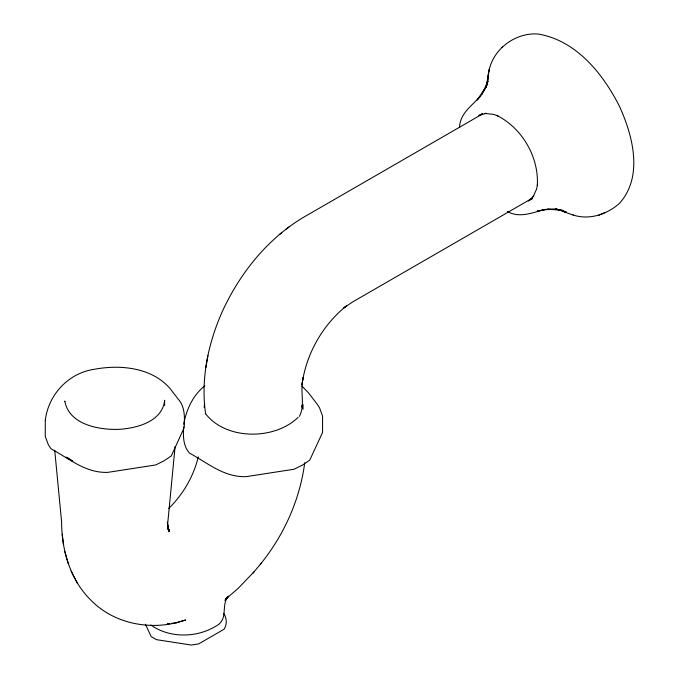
<?xml version="1.0" encoding="UTF-8"?>
<svg xmlns="http://www.w3.org/2000/svg" width="679" height="679" viewBox="0 0 679 679"><rect width="100%" height="100%" fill="white"/><g stroke="black" fill="none" stroke-linecap="round" stroke-linejoin="round"><path stroke-width="1.02" d="M183.678 426.836C183.041 435.943 183.084 445.789 189.433 453.071C208.147 463.231 223.849 477.312 246.019 476.666L293.999 469.248L302.486 465.073L309.717 460.175L322.567 432.472L322.567 416.057L319.478 407.655L316.821 403.666L308.037 392.309L302.18 386.393M299.354 416.405C305.117 405.864 300.517 393.141 302.478 381.717L302.036 385.052L302.995 377.668L302.613 380.622C307.562 351.612 323.416 324.401 346.366 305.949L343.837 307.91L352.554 301.994L532.599 198.047M175.114 446.409L167.637 524.29L168.061 529.162L167.399 522.278L168.061 529.162M482.752 113.826L303.623 217.246C267.789 238.584 240.621 272.406 223.068 309.887C208.368 342.046 200.534 378.636 205.584 413.774M304.735 462.688C299.94 499.651 284.043 535.027 260.643 563.918M207.91 355.524L205.847 367.551M459.547 127.559C459.853 113.181 472.372 105.449 480.791 95.798L476.683 100.5M487.547 78.484L486.767 85.596L488.405 77.109L485.646 87.769L488.048 80.979L483.372 91.631L486.359 86.326L477.388 99.703M489.219 69.835C493.922 48.175 516.201 32.32 538.048 34.026C576.115 40.29 602.96 73.688 619.452 106.28C632.862 135.698 643.565 176.548 619.452 203.377C606.933 214.42 589.33 220.369 573.017 214.971M198.319 456.882C193.557 476.344 183.109 494.414 168.765 508.393M183.678 424.256C186.411 409.547 192.921 395.254 204.837 385.757M486.359 86.326L481.453 94.992L482.888 92.471M228.602 596.137L225.725 599.345L228.102 596.527C220.454 605.778 229.341 619.664 215.192 626.547C195.985 638.022 169.198 638.133 150.823 624.986M227.473 597.291L224.97 600.338L226.981 597.893M226.599 598.377L238.1 588.438L254.167 571.684M252.902 573.22L261.576 562.781M225.725 599.345L227.499 597.367M298.123 417.339C274.706 440.179 226.379 440.399 205.686 413.876M286.334 229.052L288.864 227.058M279.349 234.594L281.666 232.77M501.849 47.377L502.333 47.021M482.098 113.656L478.89 115.515L486.122 113.283L484.933 113.478L493.429 114.327L497.953 115.888L497.087 115.574C522.236 128.212 538.965 157.189 537.335 185.291L537.496 184.374L536.588 189.076L533.074 196.859L533.838 195.925L528.287 201.077L532.412 198.692M598.776 215.26L605.583 212.332M169.317 623.721L167.28 624.009L168.655 623.865M171.346 623.432L176.302 622.745C146.163 630.078 111.925 622.354 90.222 599.506C70.03 579.221 61.713 550.066 61.602 522.015L54.727 450.27M558.902 209.556L564.69 212.094M559.046 209.531L566.303 212.043L555.694 209.098L562.781 210.414L547.342 209.115L557.306 209.2L545.22 209.684L537.208 211.084L546.315 209.285C533.524 212.026 520.131 218.765 507.323 211.483M564.232 211.933L573.509 215.141M67.73 457.986L72.831 461.253L66.101 457.035M168.171 528.491L169.343 530.027L167.883 528.041M168.01 528.508L169.309 531.003L167.492 526.548L169.063 531.64L167.611 524.494M71.091 571.047L77.499 583.405M223.714 613.426C226.845 618.034 227.227 624.561 224.053 629.238L198.624 643.921L191.325 645.05L156.467 639.66L151.179 636.605L145.425 624.213M64.751 551.424L68.324 563.833M301.816 405.524L302.053 407.366M62.23 534.118L63.478 544.685M303.029 404.548L303.029 409.31M164.632 405.558L164.632 400.271C162.485 421.625 136.581 428.39 118.604 429.357C98.591 429.977 68.876 424.545 64.819 401.034L64.819 401.569M204.201 407.358A51.4 29.672 0 0 1 204.676 403.674M45.281 420.513L45.281 436.393L48.37 444.804L51.035 448.794C69.742 458.953 85.452 473.034 107.621 472.389L155.601 464.971L164.089 460.795L171.32 455.898L184.17 427.66C184.637 417.823 185.282 406.967 178.195 399.099L169.928 388.439C151.672 367.331 119.988 364.394 94.101 369.334C68.401 373.051 48.167 394.923 45.281 420.513M489.321 69.317L487.454 78.959L489.321 69.317M185.554 620.037L176.302 622.745L185.554 620.037"/></g></svg>
